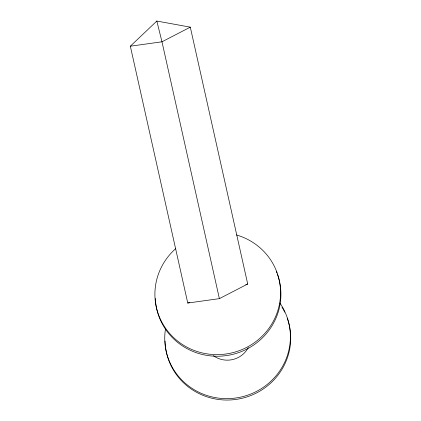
<?xml version="1.0" encoding="UTF-8"?>
<svg xmlns="http://www.w3.org/2000/svg" width="421" height="421" viewBox="0 0 421 421"><rect width="100%" height="100%" fill="white"/><g stroke="black" fill="none" stroke-linecap="round" stroke-linejoin="round"><path stroke-width="0.63" d="M130.342 46.199L156.828 21.05L190.297 27.154L247.706 283.996L219.388 298.642L187.755 303.036L130.342 46.199L161.98 41.805L190.297 27.154M187.755 303.036L189.629 302.441M245.832 284.591L247.706 283.996M156.828 21.05L161.98 41.805L219.388 298.642M248.301 347.567A23.313 22.613 -12.6 0 1 213.379 355.656M277.428 274.276A62.918 61.024 -12.6 0 1 229.866 354.998A62.918 61.024 -12.6 0 1 155.312 298.484M276.265 271.298A62.918 61.024 -12.6 0 1 276.981 273.082M236.497 234.96A62.918 61.024 -12.6 0 1 273.424 321.102A62.918 61.024 -12.6 0 1 179.241 342.305A62.918 61.024 -12.6 0 1 175.673 248.648M279.902 303.046A62.918 61.024 -12.6 0 1 240.949 397.066A62.918 61.024 -12.6 0 1 165.511 328.743M287.217 318.081A62.918 61.024 -12.6 0 1 239.017 398.929A62.918 61.024 -12.6 0 1 165.064 341.026M281.949 307.114A62.918 61.024 -12.6 0 1 284.728 312.177"/></g></svg>
